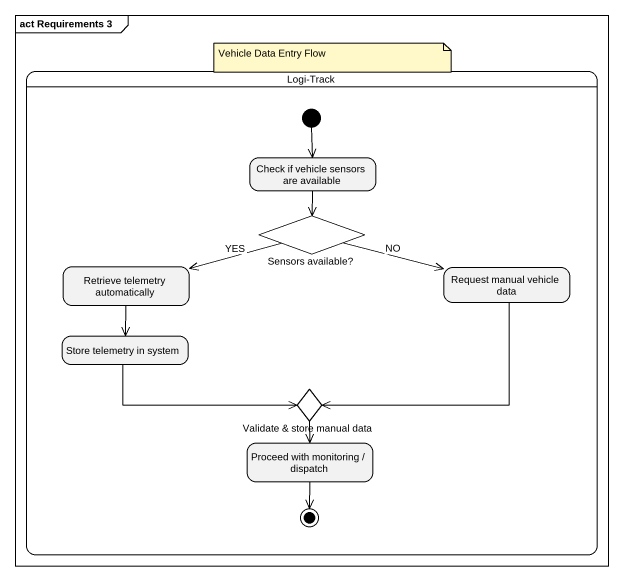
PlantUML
@startuml
mainframe act Requirements 3
hide empty description
state "Logi-Track" as Logi_Track {
  state "Check if vehicle sensors are available" as Check_if_vehicle_sensors
  state "Sensors available?" as Sensors_available <<choice>>
  state "Retrieve telemetry automatically" as Retrieve_telemetry
  state "Request manual vehicle data" as Request_manual_vehicle_data
  state "Store telemetry in system" as Store_telemetry_in_system
  state "Validate & store manual data" as Validate_store_manual_data <<choice>>
  state "Proceed with monitoring / dispatch" as Proceed_with_monitoring
  [*] --> Check_if_vehicle_sensors
  Proceed_with_monitoring --> [*]
}
Check_if_vehicle_sensors --> Sensors_available
Sensors_available -left-> Retrieve_telemetry : YES
Sensors_available -right-> Request_manual_vehicle_data : NO
Retrieve_telemetry --> Store_telemetry_in_system
Request_manual_vehicle_data --> Validate_store_manual_data
Store_telemetry_in_system -right-> Validate_store_manual_data
Validate_store_manual_data --> Proceed_with_monitoring
note as N1
  Vehicle Data Entry Flow
end note
@enduml
